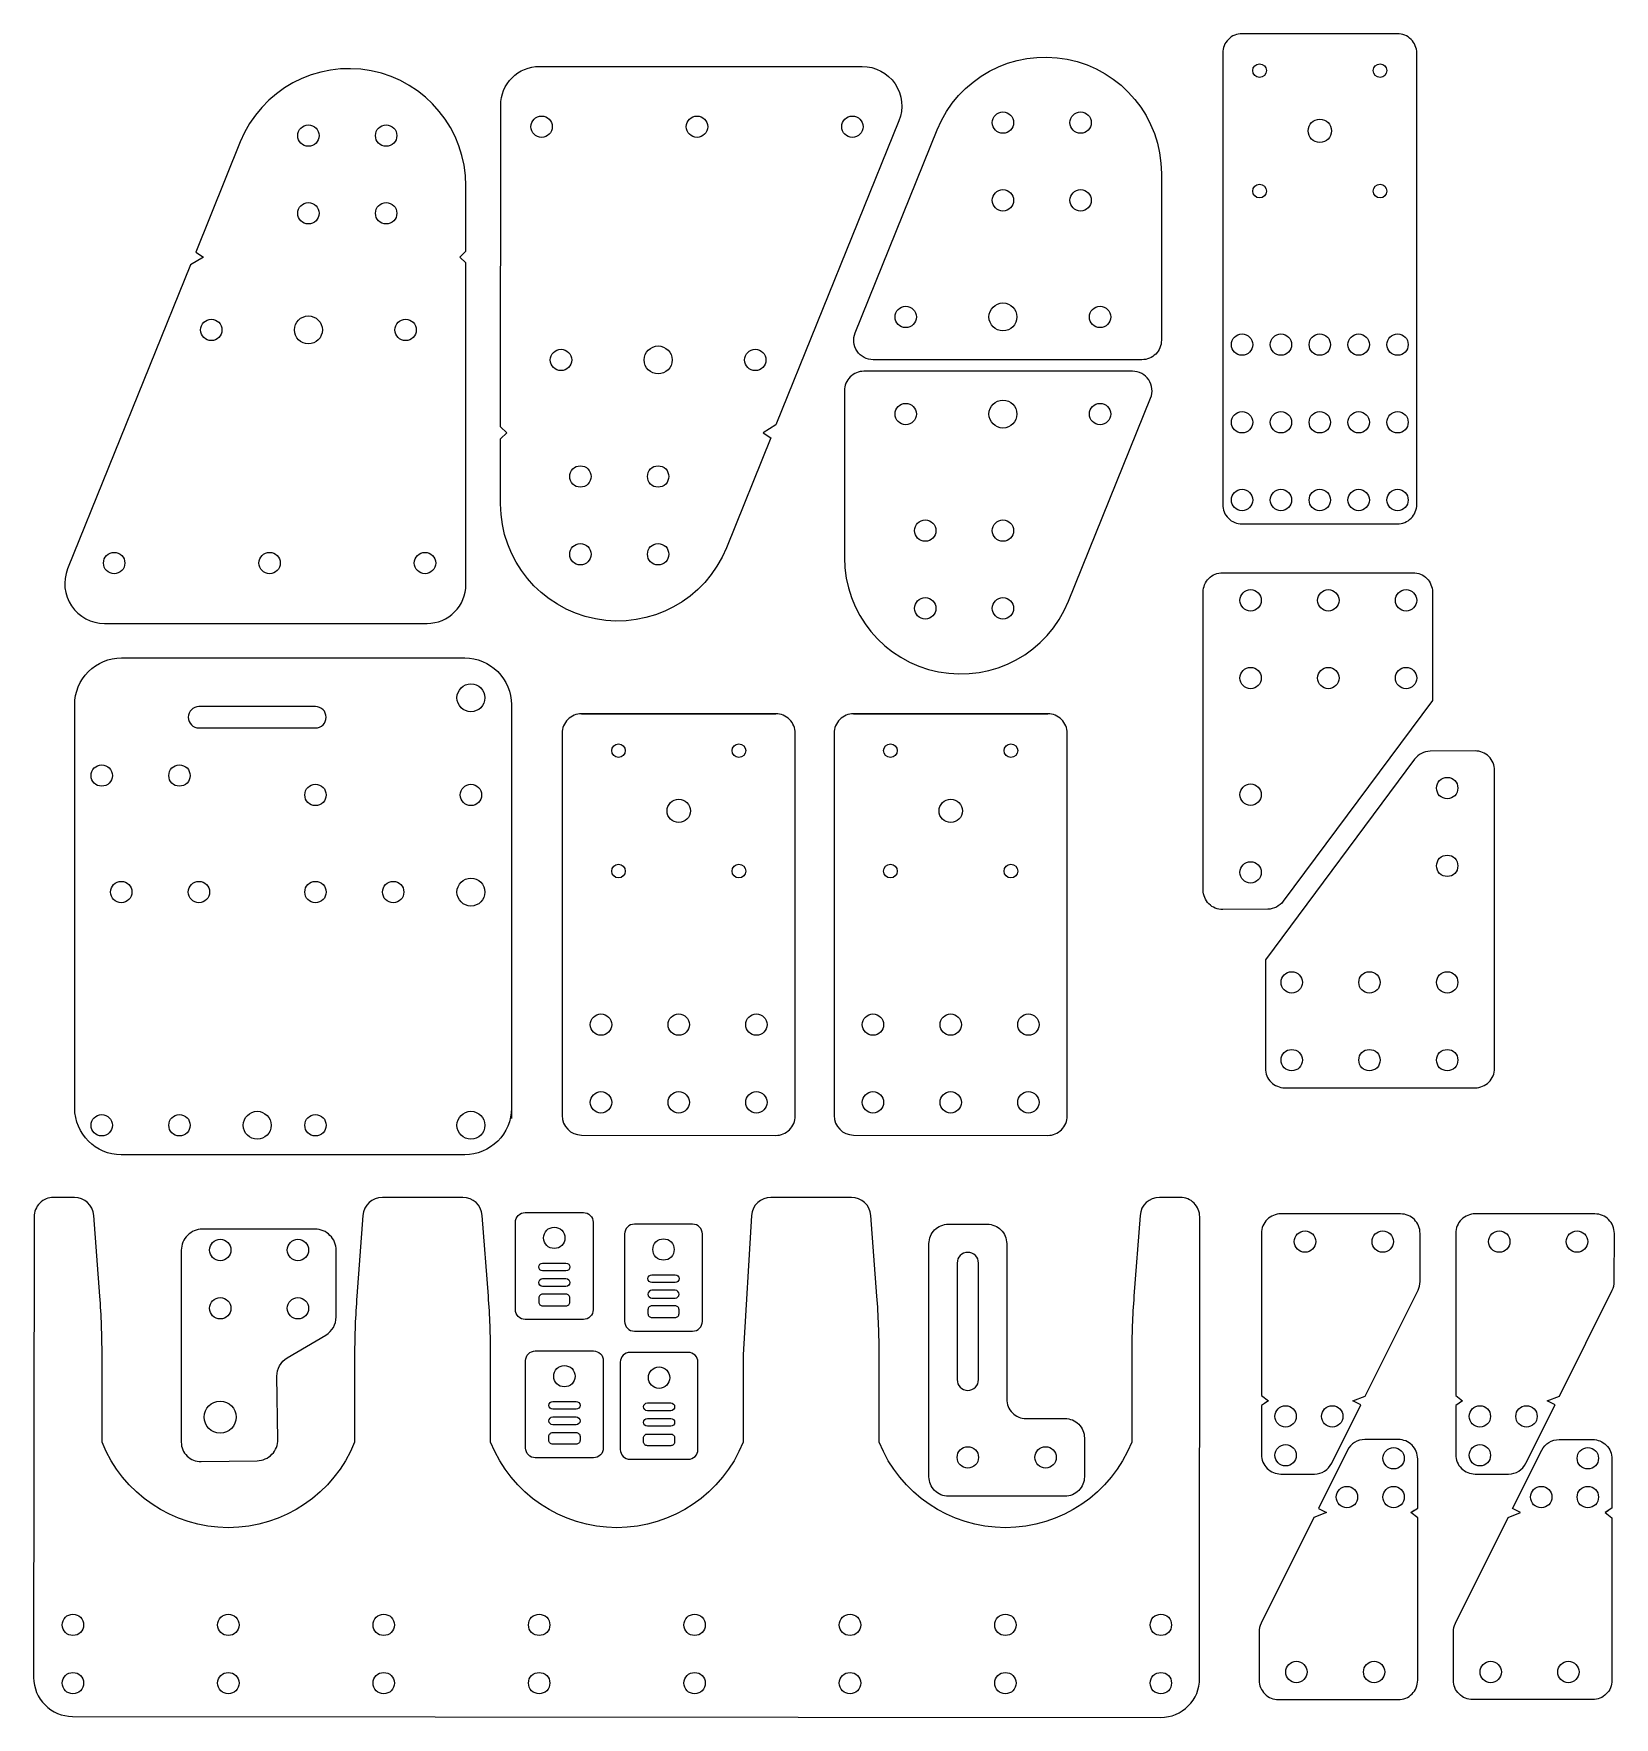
# Model space of a CAD drawing. Header units: millimetres. Extents: x 37 to 444, y 34 to 468.
import ezdxf

# ---------------------------------------------------------------- set-up
doc = ezdxf.new("R2010")
doc.units = ezdxf.units.MM
doc.layers.get('0').update_dxf_attribs({"linetype": 'CONTINUOUS'})

msp = doc.modelspace()

# ---------------------------------------------------------------- linework, layer by layer
for p, q in [((178.29, 292.68), (228.29, 292.68)), ((248.29, 292.68), (298.29, 292.68)), ((160.23, 191.18), (160.23, 188.48)), ((355.04, 115.85), (354.16, 115.26)), ((405.04, 115.85), (404.16, 115.26)), ((391.71, 87.1), (392.59, 87.7)), ((441.71, 87.1), (442.59, 87.7))]:
    msp.add_line(p, q)
for points in [[(393.24, 346.52), (393.24, 462.68, 0.414214), (388.24, 467.68), (348.29, 467.68, 0.414214), (343.29, 462.68), (343.29, 346.52, 0.414214), (348.29, 341.52), (388.24, 341.52, 0.414214)], [(157.48, 449.27, -0.414935), (167.45, 459.26), (250.52, 459.26, -0.531776), (259.97, 445.25), (228.33, 367), (225, 364.98), (227, 363.71), (215.55, 335.37, -0.824329), (157.46, 346.67), (157.46, 363.45), (159.02, 364.99), (157.46, 366.5)], [(269.82, 442.93, -0.824522), (327.52, 431.72), (327.52, 388.78, -0.414214), (322.52, 383.78), (253.35, 383.79, -0.531567), (248.72, 390.67)], [(148.54, 411.74), (148.54, 428.52, 0.824329), (90.45, 439.83), (79, 411.49), (81, 410.21), (77.67, 408.19), (46.03, 329.94, 0.531776), (55.48, 315.93), (138.55, 315.93, 0.414935), (148.52, 325.93), (148.54, 408.69), (146.98, 410.21)], [(320.1, 380.8), (250.94, 380.81, 0.414214), (245.94, 375.81), (245.93, 332.87, 0.824522), (303.64, 321.66), (324.74, 373.92, 0.531567)], [(338.27, 323.98, -0.414214), (343.27, 328.98), (392.28, 328.98, -0.414214), (397.28, 323.98), (397.28, 296.05), (358.86, 244.41, -0.234815), (354.89, 242.39), (343.32, 242.29, -0.416755), (338.27, 247.29), (338.27, 261.42)], [(59.84, 179.18, -0.413901), (47.85, 191.18), (47.85, 295.03, -0.414214), (59.85, 307.03), (148.23, 307.03, -0.41422), (160.23, 295.03), (160.23, 191.18, -0.414214), (148.23, 179.18)], [(79.81, 289.03), (109.81, 289.03, 1), (109.81, 294.53), (79.81, 294.53, 1)], [(233.29, 189.18), (233.29, 287.68, 0.414214), (228.29, 292.68), (178.29, 292.68, 0.414214), (173.29, 287.68), (173.27, 189.27, 0.413787), (178.26, 184.27), (228.28, 184.18, 0.414712)], [(303.29, 189.18), (303.29, 287.68, 0.414214), (298.29, 292.68), (248.29, 292.68, 0.414214), (243.29, 287.68), (243.27, 189.27, 0.413787), (248.26, 184.27), (298.28, 184.18, 0.414712)], [(413.27, 201.42), (413.27, 263.98), (413.27, 278.11, 0.416755), (408.23, 283.11), (396.65, 283.01, 0.234815), (392.69, 281), (354.27, 229.36), (354.27, 201.42, 0.414214), (359.27, 196.42), (408.27, 196.42, 0.414214)], [(247.75, 168.22), (227.02, 168.22, 0.39223), (222.03, 163.6), (219.88, 127.67), (219.88, 105.23, -0.677219), (154.88, 105.23), (154.88, 127.67, 0.018911), (154.31, 142.78), (152.73, 163.6, 0.39223), (147.75, 168.22), (127.02, 168.22, 0.39223), (122.03, 163.6), (120.46, 142.78, 0.018911), (119.88, 127.67), (119.88, 105.23, -0.677219), (54.88, 105.23), (54.88, 127.67, 0.018911), (54.31, 142.78), (52.73, 163.6, 0.39223), (47.75, 168.22), (42.38, 168.22, 0.414214), (37.38, 163.22), (37.28, 44.67, 0.414214), (47.27, 34.67), (327.35, 34.42, 0.414411), (337.36, 44.42), (337.38, 163.22, 0.414214), (332.38, 168.22), (327.02, 168.22, 0.39223), (322.03, 163.6), (320.46, 142.78, 0.018911), (319.88, 127.67), (319.88, 105.23, -0.677219), (254.88, 105.23), (254.88, 127.67, 0.018911), (254.31, 142.78), (252.73, 163.6, 0.39223)], [(161.27, 139.31), (161.27, 161.81, -0.414214), (163.77, 164.31), (178.77, 164.31, -0.414214), (181.27, 161.81), (181.27, 139.31, -0.414214), (178.77, 136.81), (163.77, 136.81, -0.414214)], [(209.38, 136.31), (209.38, 158.81, 0.414214), (206.88, 161.31), (191.88, 161.31, 0.414214), (189.38, 158.81), (189.38, 136.31, 0.414214), (191.88, 133.81), (206.88, 133.81, 0.414214)], [(302.7, 91.32), (272.7, 91.32, -0.414214), (267.7, 96.32), (267.7, 156.32, -0.414214), (272.7, 161.32), (282.7, 161.32, -0.414214), (287.7, 156.32), (287.7, 116.32, 0.414214), (292.7, 111.32), (302.7, 111.32, -0.414214), (307.7, 106.32), (307.7, 96.32, -0.414214)], [(353.27, 102.91), (353.27, 102.03, 0.414214), (358.27, 97.03), (366.88, 97.03, 0.28436), (371.35, 99.8), (378.84, 114.82), (376.77, 115.85), (379.98, 117.1), (393.56, 144.33, 0.116125), (394.08, 146.56), (394.09, 158.97, 0.414214), (389.09, 163.97), (358.27, 163.98, 0.414214), (353.27, 158.98), (353.27, 117.23), (355.04, 115.85), (353.27, 114.66)], [(426.77, 115.85), (429.98, 117.1), (443.56, 144.33, 0.116125), (444.08, 146.56), (444.09, 158.97, 0.414214), (439.09, 163.97), (408.27, 163.98, 0.414214), (403.27, 158.98), (403.27, 117.23), (405.04, 115.85), (403.27, 114.66), (403.27, 102.91), (403.27, 102.03, 0.414214), (408.27, 97.03), (416.88, 97.03, 0.28436), (421.35, 99.8), (428.84, 114.82)], [(115.13, 137.45), (115.13, 154.63, 0.414214), (109.72, 160.04), (80.69, 160.04, 0.414221), (75.28, 154.63), (75.28, 136.2, -0.000074), (75.28, 136.2), (75.27, 105.23, 0.418988), (80.35, 100.23), (94.82, 100.46, 0.414214), (100.14, 105.95), (99.88, 122.18, -0.269338), (102.53, 126.92), (112.47, 132.8, 0.265052)], [(274.95, 121.32, 1), (280.45, 121.32), (280.45, 151.32, 1), (274.95, 151.32)], [(168.27, 151.31), (174.27, 151.31, -1), (174.27, 149.31), (168.27, 149.31, -1)], [(174.27, 145.31), (168.27, 145.31, -1), (168.27, 147.31), (174.27, 147.31, -1)], [(196.38, 148.31), (202.38, 148.31, -1), (202.38, 146.31), (196.38, 146.31, -1)], [(175.27, 141.31), (175.27, 142.31, 0.414214), (174.27, 143.31), (168.27, 143.31, 0.414214), (167.27, 142.31), (167.27, 141.31, 0.414214), (168.27, 140.31), (174.27, 140.31, 0.414214)], [(202.38, 144.31), (196.38, 144.31, 1), (196.38, 142.31), (202.38, 142.31, 1)], [(203.38, 138.31), (203.38, 139.31, 0.414214), (202.38, 140.31), (196.38, 140.31, 0.414214), (195.38, 139.31), (195.38, 138.31, 0.414214), (196.38, 137.31), (202.38, 137.31, 0.414214)], [(163.89, 126.21, -0.414214), (166.39, 128.71), (181.39, 128.71, -0.414214), (183.89, 126.21), (183.89, 103.71, -0.414214), (181.39, 101.21), (166.39, 101.21, -0.414214), (163.89, 103.71)], [(208.25, 103.33), (208.25, 125.83, 0.414214), (205.75, 128.33), (190.75, 128.33, 0.414214), (188.25, 125.83), (188.25, 103.33, 0.414214), (190.75, 100.83), (205.75, 100.83, 0.414214)], [(170.89, 113.71, -1), (170.89, 115.71), (176.89, 115.71, -1), (176.89, 113.71)], [(195.25, 115.33), (201.25, 115.33, -1), (201.25, 113.33), (195.25, 113.33, -1)], [(176.89, 111.71, -1), (176.89, 109.71), (170.89, 109.71, -1), (170.89, 111.71)], [(201.25, 109.33), (195.25, 109.33, -1), (195.25, 111.33), (201.25, 111.33, -1)], [(170.89, 104.71, -0.414214), (169.89, 105.71), (169.89, 106.71, -0.414214), (170.89, 107.71), (176.89, 107.71, -0.414214), (177.89, 106.71), (177.89, 105.71, -0.414214), (176.89, 104.71)], [(194.25, 105.33), (194.25, 106.33, -0.414214), (195.25, 107.33), (201.25, 107.33, -0.414214), (202.25, 106.33), (202.25, 105.33, -0.414214), (201.25, 104.33), (195.25, 104.33, -0.414214)], [(369.98, 87.1), (366.77, 85.85), (353.19, 58.62, 0.116125), (352.67, 56.39), (352.66, 43.98, 0.414214), (357.66, 38.98), (388.48, 38.97, 0.414214), (393.48, 43.97), (393.48, 85.72), (391.71, 87.1), (393.48, 88.29), (393.48, 100.05), (393.48, 100.92, 0.414214), (388.48, 105.92), (379.88, 105.92, 0.28436), (375.4, 103.15), (367.91, 88.13)], [(402.67, 56.39, -0.116125), (403.19, 58.62), (416.77, 85.85), (419.98, 87.1), (417.91, 88.13), (425.4, 103.15, -0.28436), (429.88, 105.92), (438.48, 105.92, -0.414214), (443.48, 100.92), (443.48, 100.05), (443.48, 88.29), (441.71, 87.1), (443.48, 85.72), (443.48, 43.97, -0.414214), (438.48, 38.97), (407.66, 38.98, -0.414214), (402.66, 43.98)]]:
    msp.add_lwpolyline(points, format="xyb", close=True)
for centre, radius in [((352.79, 458.18), 1.75), ((352.79, 458.18), 1.75), ((383.79, 458.18), 1.75), ((383.79, 458.18), 1.75), ((168, 443.73), 2.75), ((208, 443.73), 2.75), ((248, 443.73), 2.75), ((286.73, 444.8), 2.75), ((306.73, 444.8), 2.75), ((108, 441.46), 2.75), ((128, 441.46), 2.75), ((368.29, 442.68), 3), ((368.29, 442.68), 3), ((352.79, 427.18), 1.75), ((352.79, 427.18), 1.75), ((383.79, 427.18), 1.75), ((383.79, 427.18), 1.75), ((286.73, 424.8), 2.75), ((306.73, 424.8), 2.75), ((108, 421.46), 2.75), ((128, 421.46), 2.75), ((108, 391.46), 3.59), ((261.73, 394.8), 2.75), ((286.73, 394.8), 3.59), ((311.73, 394.8), 2.75), ((83, 391.46), 2.75), ((133, 391.46), 2.75), ((348.29, 387.68), 2.75), ((348.29, 387.68), 2.75), ((358.29, 387.68), 2.75), ((368.29, 387.68), 2.75), ((378.29, 387.68), 2.75), ((388.29, 387.68), 2.75), ((173, 383.73), 2.75), ((198, 383.73), 3.59), ((223, 383.73), 2.75), ((286.73, 369.8), 3.59), ((261.73, 369.8), 2.75), ((311.73, 369.8), 2.75), ((348.29, 367.68), 2.75), ((358.29, 367.68), 2.75), ((368.29, 367.68), 2.75), ((378.29, 367.68), 2.75), ((388.29, 367.68), 2.75), ((178, 353.73), 2.75), ((198, 353.73), 2.75), ((348.29, 347.68), 2.75), ((358.29, 347.68), 2.75), ((368.29, 347.68), 2.75), ((378.29, 347.68), 2.75), ((388.29, 347.68), 2.75), ((266.73, 339.8), 2.75), ((286.73, 339.8), 2.75), ((58, 331.46), 2.75), ((98, 331.46), 2.75), ((138, 331.46), 2.75), ((178, 333.73), 2.75), ((198, 333.73), 2.75), ((266.73, 319.8), 2.75), ((286.73, 319.8), 2.75), ((350.48, 321.86, 0.03), 2.75), ((370.48, 321.86, 0.03), 2.75), ((390.48, 321.86, 0.03), 2.75), ((350.48, 301.86, 0.03), 2.75), ((370.48, 301.86, 0.03), 2.75), ((390.48, 301.86, 0.03), 2.75), ((149.81, 296.78), 3.59), ((187.79, 283.18), 1.75), ((187.79, 283.18), 1.75), ((218.79, 283.18), 1.75), ((218.79, 283.18), 1.75), ((257.79, 283.18), 1.75), ((257.79, 283.18), 1.75), ((288.79, 283.18), 1.75), ((288.79, 283.18), 1.75), ((54.81, 276.78), 2.75), ((74.81, 276.78), 2.75), ((109.81, 271.78), 2.75), ((149.81, 271.78), 2.75), ((350.48, 271.86, 0.03), 2.75), ((401.07, 273.54, 0.03), 2.75), ((203.29, 267.68), 3), ((203.29, 267.68), 3), ((273.29, 267.68), 3), ((273.29, 267.68), 3), ((401.07, 253.54, 0.03), 2.75), ((187.79, 252.18), 1.75), ((187.79, 252.18), 1.75), ((218.79, 252.18), 1.75), ((218.79, 252.18), 1.75), ((257.79, 252.18), 1.75), ((257.79, 252.18), 1.75), ((288.79, 252.18), 1.75), ((288.79, 252.18), 1.75), ((350.48, 251.86, 0.03), 2.75), ((59.81, 246.78), 2.75), ((79.81, 246.78), 2.75), ((109.81, 246.78), 2.75), ((129.81, 246.78), 2.75), ((149.81, 246.78), 3.59), ((361.07, 223.54, 0.03), 2.75), ((381.07, 223.54, 0.03), 2.75), ((401.07, 223.54, 0.03), 2.75), ((183.29, 212.68), 2.75), ((183.29, 212.68), 2.75), ((203.29, 212.68), 2.75), ((223.29, 212.68), 2.75), ((253.29, 212.68), 2.75), ((253.29, 212.68), 2.75), ((273.29, 212.68), 2.75), ((293.29, 212.68), 2.75), ((361.07, 203.54, 0.03), 2.75), ((381.07, 203.54, 0.03), 2.75), ((401.07, 203.54, 0.03), 2.75), ((183.29, 192.68), 2.75), ((203.29, 192.68), 2.75), ((223.29, 192.68), 2.75), ((253.29, 192.68), 2.75), ((273.29, 192.68), 2.75), ((293.29, 192.68), 2.75), ((54.81, 186.78), 2.75), ((74.81, 186.78), 2.75), ((94.81, 186.78), 3.59), ((109.81, 186.78), 2.75), ((149.81, 186.78), 3.59), ((171.27, 157.81), 2.75), ((85.29, 154.68), 2.75), ((105.29, 154.68), 2.75), ((199.38, 154.81), 2.75), ((364.48, 156.86, 0.03), 2.75), ((384.48, 156.86, 0.03), 2.75), ((414.48, 156.86, 0.03), 2.75), ((434.48, 156.86, 0.03), 2.75), ((85.29, 139.68), 2.75), ((105.29, 139.68), 2.75), ((173.89, 122.21), 2.75), ((198.25, 121.83), 2.75), ((85.29, 111.68), 4.11), ((359.48, 111.86, 0.03), 2.75), ((371.48, 111.86, 0.03), 2.75), ((409.48, 111.86, 0.03), 2.75), ((421.48, 111.86, 0.03), 2.75), ((277.7, 101.32), 2.75), ((297.7, 101.32), 2.75), ((359.48, 101.86, 0.03), 2.75), ((409.48, 101.86, 0.03), 2.75), ((387.27, 101.09, 0.03), 2.75), ((437.27, 101.09, 0.03), 2.75), ((375.27, 91.09, 0.03), 2.75), ((387.27, 91.09, 0.03), 2.75), ((425.27, 91.09, 0.03), 2.75), ((437.27, 91.09, 0.03), 2.75), ((47.38, 58.22), 2.75), ((87.38, 58.22), 2.75), ((127.38, 58.22), 2.75), ((127.38, 58.22), 2.75), ((167.38, 58.22), 2.75), ((207.38, 58.22), 2.75), ((247.38, 58.22), 2.75), ((287.38, 58.22), 2.75), ((327.38, 58.22), 2.75), ((362.27, 46.09, 0.03), 2.75), ((382.27, 46.09, 0.03), 2.75), ((412.27, 46.09, 0.03), 2.75), ((432.27, 46.09, 0.03), 2.75), ((47.38, 43.22), 2.75), ((87.38, 43.22), 2.75), ((127.38, 43.22), 2.75), ((127.38, 43.22), 2.75), ((167.38, 43.22), 2.75), ((207.38, 43.22), 2.75), ((247.38, 43.22), 2.75), ((287.38, 43.22), 2.75), ((327.38, 43.22), 2.75)]:
    msp.add_circle(centre, radius)

doc.saveas('drawing.dxf')
